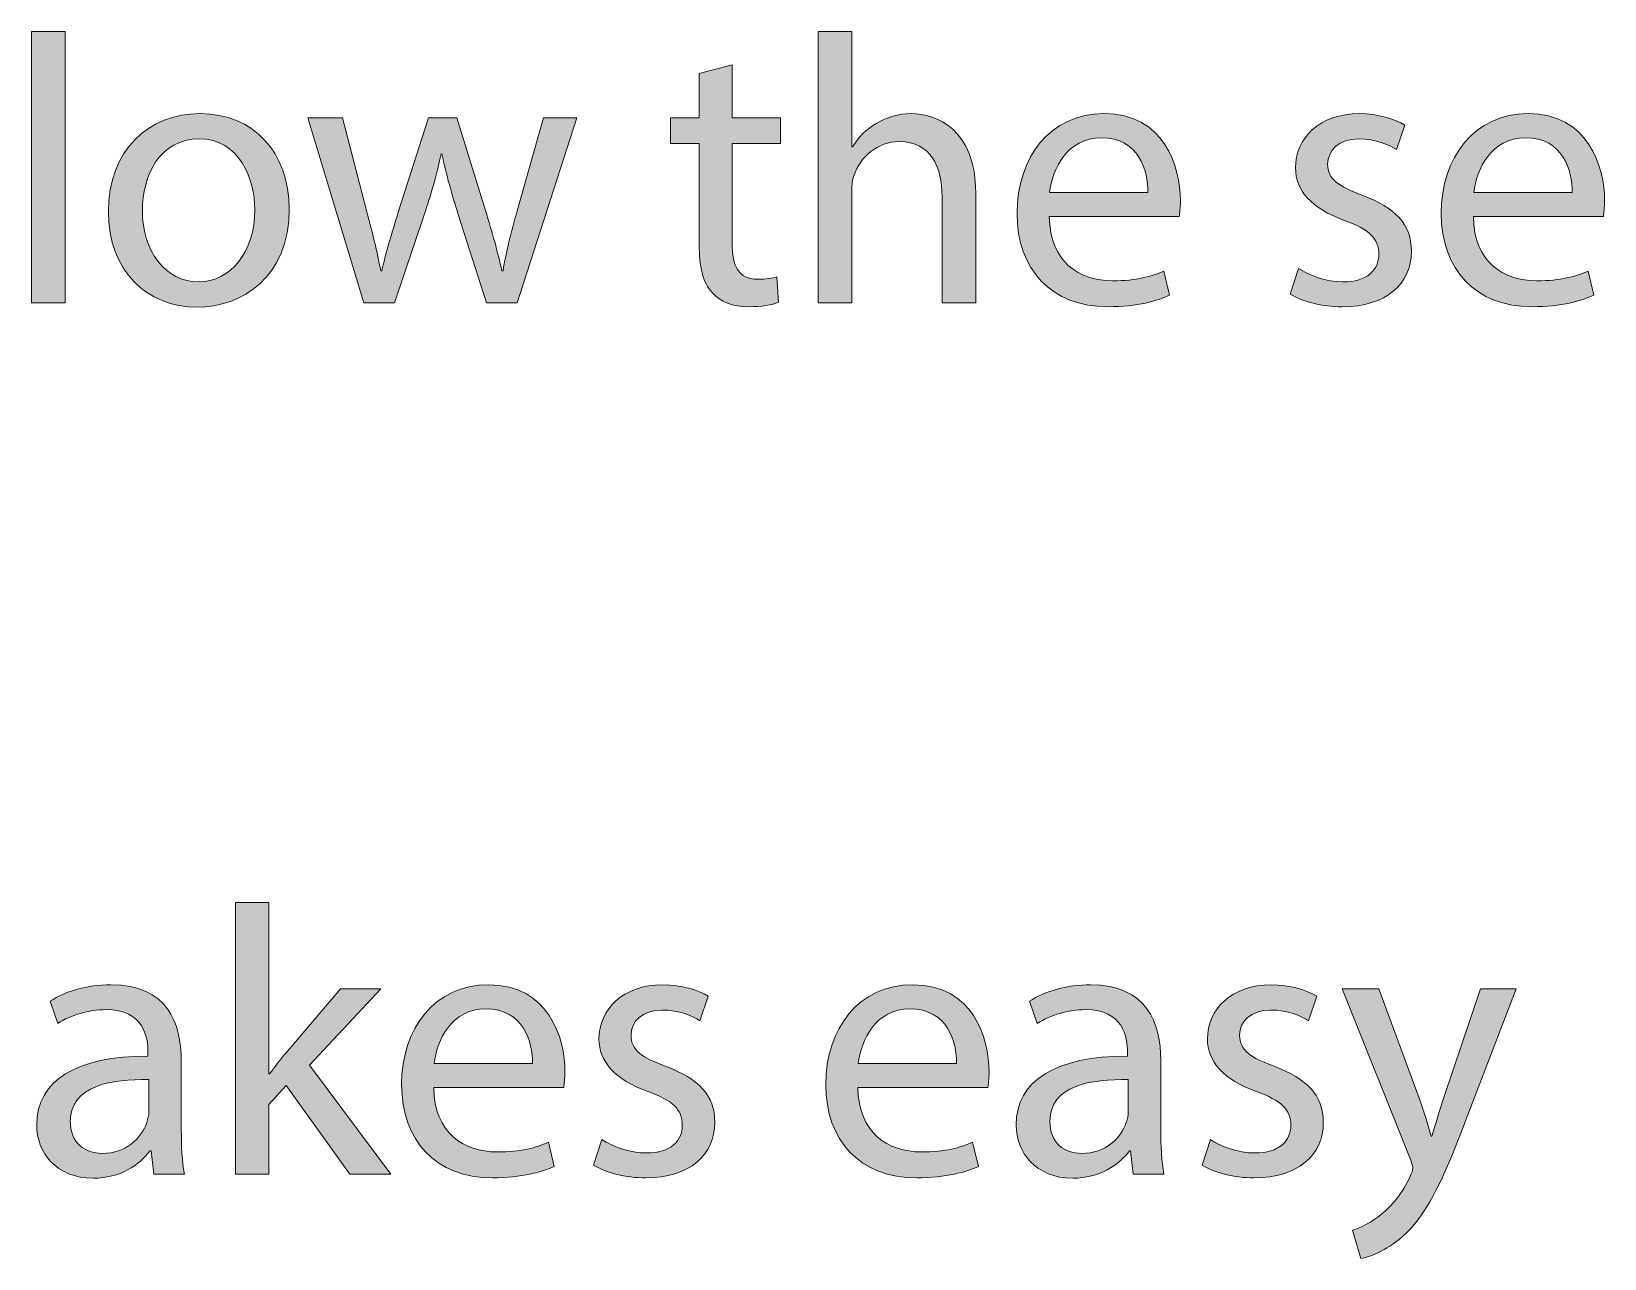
# Model space of a CAD drawing. Header units: inches. Extents: x 0.1 to 22.4, y -34.4 to -0.1.
# Drawn here: x 3.182 to 4.895, y -9.147 to -7.809 of the extents above; entities that cross this region are included whole.
import ezdxf

# ---------------------------------------------------------------- set-up
doc = ezdxf.new("R2010")
doc.units = ezdxf.units.IN
doc.header["$MEASUREMENT"] = 0
doc.layers.add('Layer 1', color=7, linetype='Continuous')

# ---------------------------------------------------------------- blocks, each defined once
blk = doc.blocks.new('block 10')
at = {"layer": 'Layer 1', "true_color": 0x231f20}
h = blk.add_hatch(color=250, dxfattribs=at)
h.dxf.hatch_style = 2
h.paths.add_polyline_path([(3.1817, -7.8095), (3.2183, -7.8095), (3.2183, -8.1053), (3.1817, -8.1053)])
h = blk.add_hatch(color=250, dxfattribs=at)
h.dxf.hatch_style = 2
edge = h.paths.add_edge_path()
edge.add_spline(control_points=[(4.0387, -7.8095), (4.0387, -7.8095), (4.0754, -7.8095), (4.0754, -7.8095), (4.0754, -7.8095), (4.0754, -7.9353), (4.0754, -7.9353), (4.0754, -7.9353), (4.0762, -7.9353), (4.0762, -7.9353), (4.0821, -7.9249), (4.0912, -7.9157), (4.1025, -7.9095), (4.1133, -7.9032), (4.1262, -7.899), (4.14, -7.899), (4.1671, -7.899), (4.2104, -7.9157), (4.2104, -7.9853), (4.2104, -7.9853), (4.2104, -8.1053), (4.2104, -8.1053), (4.2104, -8.1053), (4.1737, -8.1053), (4.1737, -8.1053), (4.1737, -8.1053), (4.1737, -7.9894), (4.1737, -7.9894), (4.1737, -7.9569), (4.1616, -7.9295), (4.1271, -7.9295), (4.1033, -7.9295), (4.0846, -7.9461), (4.0779, -7.9661), (4.0758, -7.9711), (4.0754, -7.9765), (4.0754, -7.9836), (4.0754, -7.9836), (4.0754, -8.1053), (4.0754, -8.1053), (4.0754, -8.1053), (4.0387, -8.1053), (4.0387, -8.1053), (4.0387, -8.1053), (4.0387, -7.8095), (4.0387, -7.8095)], knot_values=[0, 0, 0, 0, 1, 1, 1, 2, 2, 2, 3, 3, 3, 4, 4, 4, 5, 5, 5, 6, 6, 6, 7, 7, 7, 8, 8, 8, 9, 9, 9, 10, 10, 10, 11, 11, 11, 12, 12, 12, 13, 13, 13, 14, 14, 14, 15, 15, 15, 15], degree=3, periodic=1)
h = blk.add_hatch(color=250, dxfattribs=at)
h.dxf.hatch_style = 2
edge = h.paths.add_edge_path()
edge.add_spline(control_points=[(3.945, -7.8457), (3.945, -7.8457), (3.945, -7.9036), (3.945, -7.9036), (3.945, -7.9036), (3.9975, -7.9036), (3.9975, -7.9036), (3.9975, -7.9036), (3.9975, -7.9315), (3.9975, -7.9315), (3.9975, -7.9315), (3.945, -7.9315), (3.945, -7.9315), (3.945, -7.9315), (3.945, -8.0403), (3.945, -8.0403), (3.945, -8.0653), (3.9521, -8.0794), (3.9725, -8.0794), (3.9821, -8.0794), (3.9891, -8.0782), (3.9937, -8.0769), (3.9937, -8.0769), (3.9954, -8.1044), (3.9954, -8.1044), (3.9883, -8.1074), (3.9771, -8.1094), (3.9629, -8.1094), (3.9458, -8.1094), (3.9321, -8.104), (3.9233, -8.094), (3.9129, -8.0832), (3.9091, -8.0653), (3.9091, -8.0415), (3.9091, -8.0415), (3.9091, -7.9315), (3.9091, -7.9315), (3.9091, -7.9315), (3.8779, -7.9315), (3.8779, -7.9315), (3.8779, -7.9315), (3.8779, -7.9036), (3.8779, -7.9036), (3.8779, -7.9036), (3.9091, -7.9036), (3.9091, -7.9036), (3.9091, -7.9036), (3.9091, -7.8553), (3.9091, -7.8553), (3.9091, -7.8553), (3.945, -7.8457), (3.945, -7.8457)], knot_values=[0, 0, 0, 0, 1, 1, 1, 2, 2, 2, 3, 3, 3, 4, 4, 4, 5, 5, 5, 6, 6, 6, 7, 7, 7, 8, 8, 8, 9, 9, 9, 10, 10, 10, 11, 11, 11, 12, 12, 12, 13, 13, 13, 14, 14, 14, 15, 15, 15, 16, 16, 16, 17, 17, 17, 17], degree=3, periodic=1)
h = blk.add_hatch(color=250, dxfattribs=at)
h.dxf.hatch_style = 2
edge = h.paths.add_edge_path()
edge.add_spline(control_points=[(3.4625, -8.0028), (3.4625, -8.0774), (3.4108, -8.1099), (3.3621, -8.1099), (3.3075, -8.1099), (3.2654, -8.0699), (3.2654, -8.0061), (3.2654, -7.9386), (3.3096, -7.899), (3.3654, -7.899), (3.4233, -7.899), (3.4625, -7.9411), (3.4625, -8.0028)], knot_values=[0, 0, 0, 0, 1, 1, 1, 2, 2, 2, 3, 3, 3, 4, 4, 4, 4], degree=3, periodic=1)
edge = h.paths.add_edge_path()
edge.add_spline(control_points=[(3.3025, -8.0049), (3.3025, -8.049), (3.3279, -8.0824), (3.3637, -8.0824), (3.3987, -8.0824), (3.425, -8.0494), (3.425, -8.004), (3.425, -7.9699), (3.4079, -7.9265), (3.3646, -7.9265), (3.3212, -7.9265), (3.3025, -7.9665), (3.3025, -8.0049)], knot_values=[0, 0, 0, 0, 1, 1, 1, 2, 2, 2, 3, 3, 3, 4, 4, 4, 4], degree=3, periodic=1)
h = blk.add_hatch(color=250, dxfattribs=at)
h.dxf.hatch_style = 2
edge = h.paths.add_edge_path()
edge.add_spline(control_points=[(4.2904, -8.0111), (4.2912, -8.0607), (4.3229, -8.0811), (4.3596, -8.0811), (4.3858, -8.0811), (4.4016, -8.0765), (4.4154, -8.0707), (4.4154, -8.0707), (4.4216, -8.0969), (4.4216, -8.0969), (4.4087, -8.1028), (4.3866, -8.1094), (4.3546, -8.1094), (4.2925, -8.1094), (4.2554, -8.0686), (4.2554, -8.0078), (4.2554, -7.947), (4.2912, -7.899), (4.35, -7.899), (4.4158, -7.899), (4.4333, -7.9569), (4.4333, -7.994), (4.4333, -8.0015), (4.4325, -8.0074), (4.432, -8.0111), (4.432, -8.0111), (4.2904, -8.0111), (4.2904, -8.0111)], knot_values=[0, 0, 0, 0, 1, 1, 1, 2, 2, 2, 3, 3, 3, 4, 4, 4, 5, 5, 5, 6, 6, 6, 7, 7, 7, 8, 8, 8, 9, 9, 9, 9], degree=3, periodic=1)
edge = h.paths.add_edge_path()
edge.add_spline(control_points=[(4.3979, -7.9849), (4.3983, -7.9615), (4.3883, -7.9253), (4.3471, -7.9253), (4.31, -7.9253), (4.2937, -7.9595), (4.2908, -7.9849), (4.2908, -7.9849), (4.3979, -7.9849), (4.3979, -7.9849)], knot_values=[0, 0, 0, 0, 1, 1, 1, 2, 2, 2, 3, 3, 3, 3], degree=3, periodic=1)
h = blk.add_hatch(color=250, dxfattribs=at)
h.dxf.hatch_style = 2
edge = h.paths.add_edge_path()
edge.add_spline(control_points=[(4.5621, -8.0678), (4.5729, -8.0749), (4.592, -8.0824), (4.6104, -8.0824), (4.637, -8.0824), (4.6495, -8.069), (4.6495, -8.0524), (4.6495, -8.0349), (4.6391, -8.0253), (4.612, -8.0153), (4.5758, -8.0024), (4.5587, -7.9824), (4.5587, -7.9582), (4.5587, -7.9257), (4.585, -7.899), (4.6283, -7.899), (4.6487, -7.899), (4.6666, -7.9049), (4.6779, -7.9115), (4.6779, -7.9115), (4.6687, -7.9382), (4.6687, -7.9382), (4.6608, -7.9332), (4.6462, -7.9265), (4.6275, -7.9265), (4.6058, -7.9265), (4.5937, -7.939), (4.5937, -7.954), (4.5937, -7.9707), (4.6058, -7.9782), (4.632, -7.9882), (4.667, -8.0015), (4.685, -8.019), (4.685, -8.049), (4.685, -8.0844), (4.6575, -8.1094), (4.6096, -8.1094), (4.5875, -8.1094), (4.5671, -8.104), (4.5529, -8.0957), (4.5529, -8.0957), (4.5621, -8.0678), (4.5621, -8.0678)], knot_values=[0, 0, 0, 0, 1, 1, 1, 2, 2, 2, 3, 3, 3, 4, 4, 4, 5, 5, 5, 6, 6, 6, 7, 7, 7, 8, 8, 8, 9, 9, 9, 10, 10, 10, 11, 11, 11, 12, 12, 12, 13, 13, 13, 14, 14, 14, 14], degree=3, periodic=1)
h = blk.add_hatch(color=250, dxfattribs=at)
h.dxf.hatch_style = 2
edge = h.paths.add_edge_path()
edge.add_spline(control_points=[(4.7525, -8.0111), (4.7533, -8.0607), (4.785, -8.0811), (4.8216, -8.0811), (4.8479, -8.0811), (4.8637, -8.0765), (4.8775, -8.0707), (4.8775, -8.0707), (4.8837, -8.0969), (4.8837, -8.0969), (4.8708, -8.1028), (4.8487, -8.1094), (4.8166, -8.1094), (4.7546, -8.1094), (4.7175, -8.0686), (4.7175, -8.0078), (4.7175, -7.947), (4.7533, -7.899), (4.812, -7.899), (4.8779, -7.899), (4.8954, -7.9569), (4.8954, -7.994), (4.8954, -8.0015), (4.8945, -8.0074), (4.8941, -8.0111), (4.8941, -8.0111), (4.7525, -8.0111), (4.7525, -8.0111)], knot_values=[0, 0, 0, 0, 1, 1, 1, 2, 2, 2, 3, 3, 3, 4, 4, 4, 5, 5, 5, 6, 6, 6, 7, 7, 7, 8, 8, 8, 9, 9, 9, 9], degree=3, periodic=1)
edge = h.paths.add_edge_path()
edge.add_spline(control_points=[(4.86, -7.9849), (4.8604, -7.9615), (4.8504, -7.9253), (4.8091, -7.9253), (4.772, -7.9253), (4.7558, -7.9595), (4.7529, -7.9849), (4.7529, -7.9849), (4.86, -7.9849), (4.86, -7.9849)], knot_values=[0, 0, 0, 0, 1, 1, 1, 2, 2, 2, 3, 3, 3, 3], degree=3, periodic=1)
h = blk.add_hatch(color=250, dxfattribs=at)
h.dxf.hatch_style = 2
edge = h.paths.add_edge_path()
edge.add_spline(control_points=[(3.5204, -7.9036), (3.5204, -7.9036), (3.5471, -8.0061), (3.5471, -8.0061), (3.5529, -8.0286), (3.5583, -8.0494), (3.5621, -8.0703), (3.5621, -8.0703), (3.5633, -8.0703), (3.5633, -8.0703), (3.5679, -8.0499), (3.5746, -8.0282), (3.5812, -8.0065), (3.5812, -8.0065), (3.6141, -7.9036), (3.6141, -7.9036), (3.6141, -7.9036), (3.645, -7.9036), (3.645, -7.9036), (3.645, -7.9036), (3.6762, -8.0044), (3.6762, -8.0044), (3.6837, -8.0286), (3.6896, -8.0499), (3.6941, -8.0703), (3.6941, -8.0703), (3.6954, -8.0703), (3.6954, -8.0703), (3.6987, -8.0499), (3.7041, -8.0286), (3.7108, -8.0049), (3.7108, -8.0049), (3.7396, -7.9036), (3.7396, -7.9036), (3.7396, -7.9036), (3.7758, -7.9036), (3.7758, -7.9036), (3.7758, -7.9036), (3.7108, -8.1053), (3.7108, -8.1053), (3.7108, -8.1053), (3.6775, -8.1053), (3.6775, -8.1053), (3.6775, -8.1053), (3.6466, -8.009), (3.6466, -8.009), (3.6396, -7.9865), (3.6337, -7.9665), (3.6287, -7.9428), (3.6287, -7.9428), (3.6279, -7.9428), (3.6279, -7.9428), (3.6229, -7.967), (3.6166, -7.9878), (3.6096, -8.0094), (3.6096, -8.0094), (3.5771, -8.1053), (3.5771, -8.1053), (3.5771, -8.1053), (3.5437, -8.1053), (3.5437, -8.1053), (3.5437, -8.1053), (3.4829, -7.9036), (3.4829, -7.9036), (3.4829, -7.9036), (3.5204, -7.9036), (3.5204, -7.9036)], knot_values=[0, 0, 0, 0, 1, 1, 1, 2, 2, 2, 3, 3, 3, 4, 4, 4, 5, 5, 5, 6, 6, 6, 7, 7, 7, 8, 8, 8, 9, 9, 9, 10, 10, 10, 11, 11, 11, 12, 12, 12, 13, 13, 13, 14, 14, 14, 15, 15, 15, 16, 16, 16, 17, 17, 17, 18, 18, 18, 19, 19, 19, 20, 20, 20, 21, 21, 21, 22, 22, 22, 22], degree=3, periodic=1)
at = {"layer": 'Layer 1', "lineweight": 0}
blk.add_lwpolyline([(3.1817, -7.8095), (3.2183, -7.8095), (3.2183, -8.1053), (3.1817, -8.1053), (3.1817, -7.8095)], dxfattribs=at)
for points, knots in [([(4.0387, -7.8095), (4.0387, -7.8095), (4.0754, -7.8095), (4.0754, -7.8095), (4.0754, -7.8095), (4.0754, -7.9353), (4.0754, -7.9353), (4.0754, -7.9353), (4.0762, -7.9353), (4.0762, -7.9353), (4.0821, -7.9249), (4.0912, -7.9157), (4.1025, -7.9095), (4.1133, -7.9032), (4.1262, -7.899), (4.14, -7.899), (4.1671, -7.899), (4.2104, -7.9157), (4.2104, -7.9853), (4.2104, -7.9853), (4.2104, -8.1053), (4.2104, -8.1053), (4.2104, -8.1053), (4.1737, -8.1053), (4.1737, -8.1053), (4.1737, -8.1053), (4.1737, -7.9894), (4.1737, -7.9894), (4.1737, -7.9569), (4.1616, -7.9295), (4.1271, -7.9295), (4.1033, -7.9295), (4.0846, -7.9461), (4.0779, -7.9661), (4.0758, -7.9711), (4.0754, -7.9765), (4.0754, -7.9836), (4.0754, -7.9836), (4.0754, -8.1053), (4.0754, -8.1053), (4.0754, -8.1053), (4.0387, -8.1053), (4.0387, -8.1053), (4.0387, -8.1053), (4.0387, -7.8095), (4.0387, -7.8095)], [0, 0, 0, 0, 1, 1, 1, 2, 2, 2, 3, 3, 3, 4, 4, 4, 5, 5, 5, 6, 6, 6, 7, 7, 7, 8, 8, 8, 9, 9, 9, 10, 10, 10, 11, 11, 11, 12, 12, 12, 13, 13, 13, 14, 14, 14, 15, 15, 15, 15]), ([(3.945, -7.8457), (3.945, -7.8457), (3.945, -7.9036), (3.945, -7.9036), (3.945, -7.9036), (3.9975, -7.9036), (3.9975, -7.9036), (3.9975, -7.9036), (3.9975, -7.9315), (3.9975, -7.9315), (3.9975, -7.9315), (3.945, -7.9315), (3.945, -7.9315), (3.945, -7.9315), (3.945, -8.0403), (3.945, -8.0403), (3.945, -8.0653), (3.9521, -8.0794), (3.9725, -8.0794), (3.9821, -8.0794), (3.9891, -8.0782), (3.9937, -8.0769), (3.9937, -8.0769), (3.9954, -8.1044), (3.9954, -8.1044), (3.9883, -8.1074), (3.9771, -8.1094), (3.9629, -8.1094), (3.9458, -8.1094), (3.9321, -8.104), (3.9233, -8.094), (3.9129, -8.0832), (3.9091, -8.0653), (3.9091, -8.0415), (3.9091, -8.0415), (3.9091, -7.9315), (3.9091, -7.9315), (3.9091, -7.9315), (3.8779, -7.9315), (3.8779, -7.9315), (3.8779, -7.9315), (3.8779, -7.9036), (3.8779, -7.9036), (3.8779, -7.9036), (3.9091, -7.9036), (3.9091, -7.9036), (3.9091, -7.9036), (3.9091, -7.8553), (3.9091, -7.8553), (3.9091, -7.8553), (3.945, -7.8457), (3.945, -7.8457)], [0, 0, 0, 0, 1, 1, 1, 2, 2, 2, 3, 3, 3, 4, 4, 4, 5, 5, 5, 6, 6, 6, 7, 7, 7, 8, 8, 8, 9, 9, 9, 10, 10, 10, 11, 11, 11, 12, 12, 12, 13, 13, 13, 14, 14, 14, 15, 15, 15, 16, 16, 16, 17, 17, 17, 17]), ([(3.4625, -8.0028), (3.4625, -8.0774), (3.4108, -8.1099), (3.3621, -8.1099), (3.3075, -8.1099), (3.2654, -8.0699), (3.2654, -8.0061), (3.2654, -7.9386), (3.3096, -7.899), (3.3654, -7.899), (3.4233, -7.899), (3.4625, -7.9411), (3.4625, -8.0028)], [0, 0, 0, 0, 1, 1, 1, 2, 2, 2, 3, 3, 3, 4, 4, 4, 4]), ([(4.2904, -8.0111), (4.2912, -8.0607), (4.3229, -8.0811), (4.3596, -8.0811), (4.3858, -8.0811), (4.4016, -8.0765), (4.4154, -8.0707), (4.4154, -8.0707), (4.4216, -8.0969), (4.4216, -8.0969), (4.4087, -8.1028), (4.3866, -8.1094), (4.3546, -8.1094), (4.2925, -8.1094), (4.2554, -8.0686), (4.2554, -8.0078), (4.2554, -7.947), (4.2912, -7.899), (4.35, -7.899), (4.4158, -7.899), (4.4333, -7.9569), (4.4333, -7.994), (4.4333, -8.0015), (4.4325, -8.0074), (4.432, -8.0111), (4.432, -8.0111), (4.2904, -8.0111), (4.2904, -8.0111)], [0, 0, 0, 0, 1, 1, 1, 2, 2, 2, 3, 3, 3, 4, 4, 4, 5, 5, 5, 6, 6, 6, 7, 7, 7, 8, 8, 8, 9, 9, 9, 9]), ([(4.5621, -8.0678), (4.5729, -8.0749), (4.592, -8.0824), (4.6104, -8.0824), (4.637, -8.0824), (4.6495, -8.069), (4.6495, -8.0524), (4.6495, -8.0349), (4.6391, -8.0253), (4.612, -8.0153), (4.5758, -8.0024), (4.5587, -7.9824), (4.5587, -7.9582), (4.5587, -7.9257), (4.585, -7.899), (4.6283, -7.899), (4.6487, -7.899), (4.6666, -7.9049), (4.6779, -7.9115), (4.6779, -7.9115), (4.6687, -7.9382), (4.6687, -7.9382), (4.6608, -7.9332), (4.6462, -7.9265), (4.6275, -7.9265), (4.6058, -7.9265), (4.5937, -7.939), (4.5937, -7.954), (4.5937, -7.9707), (4.6058, -7.9782), (4.632, -7.9882), (4.667, -8.0015), (4.685, -8.019), (4.685, -8.049), (4.685, -8.0844), (4.6575, -8.1094), (4.6096, -8.1094), (4.5875, -8.1094), (4.5671, -8.104), (4.5529, -8.0957), (4.5529, -8.0957), (4.5621, -8.0678), (4.5621, -8.0678)], [0, 0, 0, 0, 1, 1, 1, 2, 2, 2, 3, 3, 3, 4, 4, 4, 5, 5, 5, 6, 6, 6, 7, 7, 7, 8, 8, 8, 9, 9, 9, 10, 10, 10, 11, 11, 11, 12, 12, 12, 13, 13, 13, 14, 14, 14, 14]), ([(4.7525, -8.0111), (4.7533, -8.0607), (4.785, -8.0811), (4.8216, -8.0811), (4.8479, -8.0811), (4.8637, -8.0765), (4.8775, -8.0707), (4.8775, -8.0707), (4.8837, -8.0969), (4.8837, -8.0969), (4.8708, -8.1028), (4.8487, -8.1094), (4.8166, -8.1094), (4.7546, -8.1094), (4.7175, -8.0686), (4.7175, -8.0078), (4.7175, -7.947), (4.7533, -7.899), (4.812, -7.899), (4.8779, -7.899), (4.8954, -7.9569), (4.8954, -7.994), (4.8954, -8.0015), (4.8945, -8.0074), (4.8941, -8.0111), (4.8941, -8.0111), (4.7525, -8.0111), (4.7525, -8.0111)], [0, 0, 0, 0, 1, 1, 1, 2, 2, 2, 3, 3, 3, 4, 4, 4, 5, 5, 5, 6, 6, 6, 7, 7, 7, 8, 8, 8, 9, 9, 9, 9]), ([(3.5204, -7.9036), (3.5204, -7.9036), (3.5471, -8.0061), (3.5471, -8.0061), (3.5529, -8.0286), (3.5583, -8.0494), (3.5621, -8.0703), (3.5621, -8.0703), (3.5633, -8.0703), (3.5633, -8.0703), (3.5679, -8.0499), (3.5746, -8.0282), (3.5812, -8.0065), (3.5812, -8.0065), (3.6141, -7.9036), (3.6141, -7.9036), (3.6141, -7.9036), (3.645, -7.9036), (3.645, -7.9036), (3.645, -7.9036), (3.6762, -8.0044), (3.6762, -8.0044), (3.6837, -8.0286), (3.6896, -8.0499), (3.6941, -8.0703), (3.6941, -8.0703), (3.6954, -8.0703), (3.6954, -8.0703), (3.6987, -8.0499), (3.7041, -8.0286), (3.7108, -8.0049), (3.7108, -8.0049), (3.7396, -7.9036), (3.7396, -7.9036), (3.7396, -7.9036), (3.7758, -7.9036), (3.7758, -7.9036), (3.7758, -7.9036), (3.7108, -8.1053), (3.7108, -8.1053), (3.7108, -8.1053), (3.6775, -8.1053), (3.6775, -8.1053), (3.6775, -8.1053), (3.6466, -8.009), (3.6466, -8.009), (3.6396, -7.9865), (3.6337, -7.9665), (3.6287, -7.9428), (3.6287, -7.9428), (3.6279, -7.9428), (3.6279, -7.9428), (3.6229, -7.967), (3.6166, -7.9878), (3.6096, -8.0094), (3.6096, -8.0094), (3.5771, -8.1053), (3.5771, -8.1053), (3.5771, -8.1053), (3.5437, -8.1053), (3.5437, -8.1053), (3.5437, -8.1053), (3.4829, -7.9036), (3.4829, -7.9036), (3.4829, -7.9036), (3.5204, -7.9036), (3.5204, -7.9036)], [0, 0, 0, 0, 1, 1, 1, 2, 2, 2, 3, 3, 3, 4, 4, 4, 5, 5, 5, 6, 6, 6, 7, 7, 7, 8, 8, 8, 9, 9, 9, 10, 10, 10, 11, 11, 11, 12, 12, 12, 13, 13, 13, 14, 14, 14, 15, 15, 15, 16, 16, 16, 17, 17, 17, 18, 18, 18, 19, 19, 19, 20, 20, 20, 21, 21, 21, 22, 22, 22, 22]), ([(3.3025, -8.0049), (3.3025, -8.049), (3.3279, -8.0824), (3.3637, -8.0824), (3.3987, -8.0824), (3.425, -8.0494), (3.425, -8.004), (3.425, -7.9699), (3.4079, -7.9265), (3.3646, -7.9265), (3.3212, -7.9265), (3.3025, -7.9665), (3.3025, -8.0049)], [0, 0, 0, 0, 1, 1, 1, 2, 2, 2, 3, 3, 3, 4, 4, 4, 4]), ([(4.3979, -7.9849), (4.3983, -7.9615), (4.3883, -7.9253), (4.3471, -7.9253), (4.31, -7.9253), (4.2937, -7.9595), (4.2908, -7.9849), (4.2908, -7.9849), (4.3979, -7.9849), (4.3979, -7.9849)], [0, 0, 0, 0, 1, 1, 1, 2, 2, 2, 3, 3, 3, 3]), ([(4.86, -7.9849), (4.8604, -7.9615), (4.8504, -7.9253), (4.8091, -7.9253), (4.772, -7.9253), (4.7558, -7.9595), (4.7529, -7.9849), (4.7529, -7.9849), (4.86, -7.9849), (4.86, -7.9849)], [0, 0, 0, 0, 1, 1, 1, 2, 2, 2, 3, 3, 3, 3])]:
    blk.add_open_spline(points, degree=3, knots=knots, dxfattribs=at)
blk = doc.blocks.new('block 11')
at = {"layer": 'Layer 1', "true_color": 0x231f20}
h = blk.add_hatch(color=250, dxfattribs=at)
h.dxf.hatch_style = 2
edge = h.paths.add_edge_path()
edge.add_spline(control_points=[(3.4403, -8.9453), (3.4403, -8.9453), (3.4411, -8.9453), (3.4411, -8.9453), (3.4461, -8.9382), (3.4532, -8.9294), (3.459, -8.9223), (3.459, -8.9223), (3.5182, -8.8528), (3.5182, -8.8528), (3.5182, -8.8528), (3.5624, -8.8528), (3.5624, -8.8528), (3.5624, -8.8528), (3.4845, -8.9357), (3.4845, -8.9357), (3.4845, -8.9357), (3.5732, -9.0544), (3.5732, -9.0544), (3.5732, -9.0544), (3.5286, -9.0544), (3.5286, -9.0544), (3.5286, -9.0544), (3.459, -8.9578), (3.459, -8.9578), (3.459, -8.9578), (3.4403, -8.9786), (3.4403, -8.9786), (3.4403, -8.9786), (3.4403, -9.0544), (3.4403, -9.0544), (3.4403, -9.0544), (3.404, -9.0544), (3.404, -9.0544), (3.404, -9.0544), (3.404, -8.7586), (3.404, -8.7586), (3.404, -8.7586), (3.4403, -8.7586), (3.4403, -8.7586), (3.4403, -8.7586), (3.4403, -8.9453), (3.4403, -8.9453)], knot_values=[0, 0, 0, 0, 1, 1, 1, 2, 2, 2, 3, 3, 3, 4, 4, 4, 5, 5, 5, 6, 6, 6, 7, 7, 7, 8, 8, 8, 9, 9, 9, 10, 10, 10, 11, 11, 11, 12, 12, 12, 13, 13, 13, 14, 14, 14, 14], degree=3, periodic=1)
h = blk.add_hatch(color=250, dxfattribs=at)
h.dxf.hatch_style = 2
edge = h.paths.add_edge_path()
edge.add_spline(control_points=[(3.3149, -9.0544), (3.3149, -9.0544), (3.312, -9.029), (3.312, -9.029), (3.312, -9.029), (3.3107, -9.029), (3.3107, -9.029), (3.2995, -9.0448), (3.2778, -9.059), (3.249, -9.059), (3.2082, -9.059), (3.1874, -9.0303), (3.1874, -9.0011), (3.1874, -8.9524), (3.2307, -8.9257), (3.3086, -8.9261), (3.3086, -8.9261), (3.3086, -8.9219), (3.3086, -8.9219), (3.3086, -8.9053), (3.304, -8.8753), (3.2628, -8.8753), (3.244, -8.8753), (3.2245, -8.8811), (3.2103, -8.8903), (3.2103, -8.8903), (3.202, -8.8661), (3.202, -8.8661), (3.2186, -8.8553), (3.2428, -8.8482), (3.2682, -8.8482), (3.3299, -8.8482), (3.3449, -8.8903), (3.3449, -8.9307), (3.3449, -8.9307), (3.3449, -9.0061), (3.3449, -9.0061), (3.3449, -9.0236), (3.3457, -9.0407), (3.3482, -9.0544), (3.3482, -9.0544), (3.3149, -9.0544), (3.3149, -9.0544)], knot_values=[0, 0, 0, 0, 1, 1, 1, 2, 2, 2, 3, 3, 3, 4, 4, 4, 5, 5, 5, 6, 6, 6, 7, 7, 7, 8, 8, 8, 9, 9, 9, 10, 10, 10, 11, 11, 11, 12, 12, 12, 13, 13, 13, 14, 14, 14, 14], degree=3, periodic=1)
edge = h.paths.add_edge_path()
edge.add_spline(control_points=[(3.3095, -8.9515), (3.2695, -8.9507), (3.224, -8.9578), (3.224, -8.9969), (3.224, -9.0207), (3.2399, -9.0319), (3.2586, -9.0319), (3.2849, -9.0319), (3.3015, -9.0153), (3.3074, -8.9982), (3.3086, -8.9944), (3.3095, -8.9903), (3.3095, -8.9865), (3.3095, -8.9865), (3.3095, -8.9515), (3.3095, -8.9515)], knot_values=[0, 0, 0, 0, 1, 1, 1, 2, 2, 2, 3, 3, 3, 4, 4, 4, 5, 5, 5, 5], degree=3, periodic=1)
h = blk.add_hatch(color=250, dxfattribs=at)
h.dxf.hatch_style = 2
edge = h.paths.add_edge_path()
edge.add_spline(control_points=[(3.6199, -8.9603), (3.6207, -9.0098), (3.6524, -9.0303), (3.689, -9.0303), (3.7153, -9.0303), (3.7311, -9.0257), (3.7449, -9.0198), (3.7449, -9.0198), (3.7511, -9.0461), (3.7511, -9.0461), (3.7382, -9.0519), (3.7161, -9.0586), (3.684, -9.0586), (3.622, -9.0586), (3.5849, -9.0178), (3.5849, -8.9569), (3.5849, -8.8961), (3.6207, -8.8482), (3.6795, -8.8482), (3.7453, -8.8482), (3.7628, -8.9061), (3.7628, -8.9432), (3.7628, -8.9507), (3.762, -8.9565), (3.7615, -8.9603), (3.7615, -8.9603), (3.6199, -8.9603), (3.6199, -8.9603)], knot_values=[0, 0, 0, 0, 1, 1, 1, 2, 2, 2, 3, 3, 3, 4, 4, 4, 5, 5, 5, 6, 6, 6, 7, 7, 7, 8, 8, 8, 9, 9, 9, 9], degree=3, periodic=1)
edge = h.paths.add_edge_path()
edge.add_spline(control_points=[(3.7274, -8.934), (3.7278, -8.9107), (3.7178, -8.8744), (3.6765, -8.8744), (3.6395, -8.8744), (3.6232, -8.9086), (3.6203, -8.934), (3.6203, -8.934), (3.7274, -8.934), (3.7274, -8.934)], knot_values=[0, 0, 0, 0, 1, 1, 1, 2, 2, 2, 3, 3, 3, 3], degree=3, periodic=1)
h = blk.add_hatch(color=250, dxfattribs=at)
h.dxf.hatch_style = 2
edge = h.paths.add_edge_path()
edge.add_spline(control_points=[(3.8032, -9.0169), (3.814, -9.024), (3.8332, -9.0315), (3.8515, -9.0315), (3.8782, -9.0315), (3.8907, -9.0182), (3.8907, -9.0015), (3.8907, -8.984), (3.8803, -8.9744), (3.8532, -8.9644), (3.817, -8.9515), (3.7999, -8.9315), (3.7999, -8.9074), (3.7999, -8.8749), (3.8261, -8.8482), (3.8695, -8.8482), (3.8899, -8.8482), (3.9078, -8.854), (3.919, -8.8607), (3.919, -8.8607), (3.9099, -8.8874), (3.9099, -8.8874), (3.902, -8.8824), (3.8874, -8.8757), (3.8686, -8.8757), (3.847, -8.8757), (3.8349, -8.8882), (3.8349, -8.9032), (3.8349, -8.9199), (3.847, -8.9274), (3.8732, -8.9374), (3.9082, -8.9507), (3.9261, -8.9682), (3.9261, -8.9982), (3.9261, -9.0336), (3.8986, -9.0586), (3.8507, -9.0586), (3.8286, -9.0586), (3.8082, -9.0532), (3.794, -9.0448), (3.794, -9.0448), (3.8032, -9.0169), (3.8032, -9.0169)], knot_values=[0, 0, 0, 0, 1, 1, 1, 2, 2, 2, 3, 3, 3, 4, 4, 4, 5, 5, 5, 6, 6, 6, 7, 7, 7, 8, 8, 8, 9, 9, 9, 10, 10, 10, 11, 11, 11, 12, 12, 12, 13, 13, 13, 14, 14, 14, 14], degree=3, periodic=1)
h = blk.add_hatch(color=250, dxfattribs=at)
h.dxf.hatch_style = 2
edge = h.paths.add_edge_path()
edge.add_spline(control_points=[(4.0819, -8.9603), (4.0828, -9.0098), (4.1145, -9.0303), (4.1511, -9.0303), (4.1774, -9.0303), (4.1932, -9.0257), (4.2069, -9.0198), (4.2069, -9.0198), (4.2132, -9.0461), (4.2132, -9.0461), (4.2003, -9.0519), (4.1782, -9.0586), (4.1461, -9.0586), (4.084, -9.0586), (4.047, -9.0178), (4.047, -8.9569), (4.047, -8.8961), (4.0828, -8.8482), (4.1415, -8.8482), (4.2074, -8.8482), (4.2249, -8.9061), (4.2249, -8.9432), (4.2249, -8.9507), (4.224, -8.9565), (4.2236, -8.9603), (4.2236, -8.9603), (4.0819, -8.9603), (4.0819, -8.9603)], knot_values=[0, 0, 0, 0, 1, 1, 1, 2, 2, 2, 3, 3, 3, 4, 4, 4, 5, 5, 5, 6, 6, 6, 7, 7, 7, 8, 8, 8, 9, 9, 9, 9], degree=3, periodic=1)
edge = h.paths.add_edge_path()
edge.add_spline(control_points=[(4.1894, -8.934), (4.1899, -8.9107), (4.1799, -8.8744), (4.1386, -8.8744), (4.1015, -8.8744), (4.0853, -8.9086), (4.0824, -8.934), (4.0824, -8.934), (4.1894, -8.934), (4.1894, -8.934)], knot_values=[0, 0, 0, 0, 1, 1, 1, 2, 2, 2, 3, 3, 3, 3], degree=3, periodic=1)
h = blk.add_hatch(color=250, dxfattribs=at)
h.dxf.hatch_style = 2
edge = h.paths.add_edge_path()
edge.add_spline(control_points=[(4.3819, -9.0544), (4.3819, -9.0544), (4.379, -9.029), (4.379, -9.029), (4.379, -9.029), (4.3778, -9.029), (4.3778, -9.029), (4.3665, -9.0448), (4.3449, -9.059), (4.3161, -9.059), (4.2753, -9.059), (4.2544, -9.0303), (4.2544, -9.0011), (4.2544, -8.9524), (4.2978, -8.9257), (4.3757, -8.9261), (4.3757, -8.9261), (4.3757, -8.9219), (4.3757, -8.9219), (4.3757, -8.9053), (4.3711, -8.8753), (4.3299, -8.8753), (4.3111, -8.8753), (4.2915, -8.8811), (4.2774, -8.8903), (4.2774, -8.8903), (4.269, -8.8661), (4.269, -8.8661), (4.2857, -8.8553), (4.3099, -8.8482), (4.3353, -8.8482), (4.3969, -8.8482), (4.4119, -8.8903), (4.4119, -8.9307), (4.4119, -8.9307), (4.4119, -9.0061), (4.4119, -9.0061), (4.4119, -9.0236), (4.4128, -9.0407), (4.4153, -9.0544), (4.4153, -9.0544), (4.3819, -9.0544), (4.3819, -9.0544)], knot_values=[0, 0, 0, 0, 1, 1, 1, 2, 2, 2, 3, 3, 3, 4, 4, 4, 5, 5, 5, 6, 6, 6, 7, 7, 7, 8, 8, 8, 9, 9, 9, 10, 10, 10, 11, 11, 11, 12, 12, 12, 13, 13, 13, 14, 14, 14, 14], degree=3, periodic=1)
edge = h.paths.add_edge_path()
edge.add_spline(control_points=[(4.3765, -8.9515), (4.3365, -8.9507), (4.2911, -8.9578), (4.2911, -8.9969), (4.2911, -9.0207), (4.3069, -9.0319), (4.3257, -9.0319), (4.3519, -9.0319), (4.3686, -9.0153), (4.3744, -8.9982), (4.3757, -8.9944), (4.3765, -8.9903), (4.3765, -8.9865), (4.3765, -8.9865), (4.3765, -8.9515), (4.3765, -8.9515)], knot_values=[0, 0, 0, 0, 1, 1, 1, 2, 2, 2, 3, 3, 3, 4, 4, 4, 5, 5, 5, 5], degree=3, periodic=1)
h = blk.add_hatch(color=250, dxfattribs=at)
h.dxf.hatch_style = 2
edge = h.paths.add_edge_path()
edge.add_spline(control_points=[(4.4661, -9.0169), (4.4769, -9.024), (4.4961, -9.0315), (4.5144, -9.0315), (4.5411, -9.0315), (4.5536, -9.0182), (4.5536, -9.0015), (4.5536, -8.984), (4.5432, -8.9744), (4.5161, -8.9644), (4.4799, -8.9515), (4.4628, -8.9315), (4.4628, -8.9074), (4.4628, -8.8749), (4.489, -8.8482), (4.5324, -8.8482), (4.5528, -8.8482), (4.5707, -8.854), (4.5819, -8.8607), (4.5819, -8.8607), (4.5728, -8.8874), (4.5728, -8.8874), (4.5649, -8.8824), (4.5503, -8.8757), (4.5315, -8.8757), (4.5099, -8.8757), (4.4978, -8.8882), (4.4978, -8.9032), (4.4978, -8.9199), (4.5099, -8.9274), (4.5361, -8.9374), (4.5711, -8.9507), (4.589, -8.9682), (4.589, -8.9982), (4.589, -9.0336), (4.5615, -9.0586), (4.5136, -9.0586), (4.4915, -9.0586), (4.4711, -9.0532), (4.4569, -9.0448), (4.4569, -9.0448), (4.4661, -9.0169), (4.4661, -9.0169)], knot_values=[0, 0, 0, 0, 1, 1, 1, 2, 2, 2, 3, 3, 3, 4, 4, 4, 5, 5, 5, 6, 6, 6, 7, 7, 7, 8, 8, 8, 9, 9, 9, 10, 10, 10, 11, 11, 11, 12, 12, 12, 13, 13, 13, 14, 14, 14, 14], degree=3, periodic=1)
h = blk.add_hatch(color=250, dxfattribs=at)
h.dxf.hatch_style = 2
edge = h.paths.add_edge_path()
edge.add_spline(control_points=[(4.6494, -8.8528), (4.6494, -8.8528), (4.6936, -8.9719), (4.6936, -8.9719), (4.6982, -8.9853), (4.7032, -9.0011), (4.7065, -9.0132), (4.7065, -9.0132), (4.7074, -9.0132), (4.7074, -9.0132), (4.7111, -9.0011), (4.7153, -8.9857), (4.7203, -8.9711), (4.7203, -8.9711), (4.7603, -8.8528), (4.7603, -8.8528), (4.7603, -8.8528), (4.799, -8.8528), (4.799, -8.8528), (4.799, -8.8528), (4.744, -8.9965), (4.744, -8.9965), (4.7178, -9.0657), (4.6999, -9.1011), (4.6749, -9.1228), (4.6569, -9.1386), (4.639, -9.1448), (4.6299, -9.1465), (4.6299, -9.1465), (4.6207, -9.1157), (4.6207, -9.1157), (4.6299, -9.1128), (4.6419, -9.1069), (4.6528, -9.0978), (4.6628, -9.0898), (4.6753, -9.0757), (4.6836, -9.0569), (4.6853, -9.0532), (4.6865, -9.0503), (4.6865, -9.0482), (4.6865, -9.0461), (4.6857, -9.0432), (4.684, -9.0386), (4.684, -9.0386), (4.6094, -8.8528), (4.6094, -8.8528), (4.6094, -8.8528), (4.6494, -8.8528), (4.6494, -8.8528)], knot_values=[0, 0, 0, 0, 1, 1, 1, 2, 2, 2, 3, 3, 3, 4, 4, 4, 5, 5, 5, 6, 6, 6, 7, 7, 7, 8, 8, 8, 9, 9, 9, 10, 10, 10, 11, 11, 11, 12, 12, 12, 13, 13, 13, 14, 14, 14, 15, 15, 15, 16, 16, 16, 16], degree=3, periodic=1)
at = {"layer": 'Layer 1', "lineweight": 0}
for points, knots in [([(3.4403, -8.9453), (3.4403, -8.9453), (3.4411, -8.9453), (3.4411, -8.9453), (3.4461, -8.9382), (3.4532, -8.9294), (3.459, -8.9223), (3.459, -8.9223), (3.5182, -8.8528), (3.5182, -8.8528), (3.5182, -8.8528), (3.5624, -8.8528), (3.5624, -8.8528), (3.5624, -8.8528), (3.4845, -8.9357), (3.4845, -8.9357), (3.4845, -8.9357), (3.5732, -9.0544), (3.5732, -9.0544), (3.5732, -9.0544), (3.5286, -9.0544), (3.5286, -9.0544), (3.5286, -9.0544), (3.459, -8.9578), (3.459, -8.9578), (3.459, -8.9578), (3.4403, -8.9786), (3.4403, -8.9786), (3.4403, -8.9786), (3.4403, -9.0544), (3.4403, -9.0544), (3.4403, -9.0544), (3.404, -9.0544), (3.404, -9.0544), (3.404, -9.0544), (3.404, -8.7586), (3.404, -8.7586), (3.404, -8.7586), (3.4403, -8.7586), (3.4403, -8.7586), (3.4403, -8.7586), (3.4403, -8.9453), (3.4403, -8.9453)], [0, 0, 0, 0, 1, 1, 1, 2, 2, 2, 3, 3, 3, 4, 4, 4, 5, 5, 5, 6, 6, 6, 7, 7, 7, 8, 8, 8, 9, 9, 9, 10, 10, 10, 11, 11, 11, 12, 12, 12, 13, 13, 13, 14, 14, 14, 14]), ([(3.3149, -9.0544), (3.3149, -9.0544), (3.312, -9.029), (3.312, -9.029), (3.312, -9.029), (3.3107, -9.029), (3.3107, -9.029), (3.2995, -9.0448), (3.2778, -9.059), (3.249, -9.059), (3.2082, -9.059), (3.1874, -9.0303), (3.1874, -9.0011), (3.1874, -8.9524), (3.2307, -8.9257), (3.3086, -8.9261), (3.3086, -8.9261), (3.3086, -8.9219), (3.3086, -8.9219), (3.3086, -8.9053), (3.304, -8.8753), (3.2628, -8.8753), (3.244, -8.8753), (3.2245, -8.8811), (3.2103, -8.8903), (3.2103, -8.8903), (3.202, -8.8661), (3.202, -8.8661), (3.2186, -8.8553), (3.2428, -8.8482), (3.2682, -8.8482), (3.3299, -8.8482), (3.3449, -8.8903), (3.3449, -8.9307), (3.3449, -8.9307), (3.3449, -9.0061), (3.3449, -9.0061), (3.3449, -9.0236), (3.3457, -9.0407), (3.3482, -9.0544), (3.3482, -9.0544), (3.3149, -9.0544), (3.3149, -9.0544)], [0, 0, 0, 0, 1, 1, 1, 2, 2, 2, 3, 3, 3, 4, 4, 4, 5, 5, 5, 6, 6, 6, 7, 7, 7, 8, 8, 8, 9, 9, 9, 10, 10, 10, 11, 11, 11, 12, 12, 12, 13, 13, 13, 14, 14, 14, 14]), ([(3.6199, -8.9603), (3.6207, -9.0098), (3.6524, -9.0303), (3.689, -9.0303), (3.7153, -9.0303), (3.7311, -9.0257), (3.7449, -9.0198), (3.7449, -9.0198), (3.7511, -9.0461), (3.7511, -9.0461), (3.7382, -9.0519), (3.7161, -9.0586), (3.684, -9.0586), (3.622, -9.0586), (3.5849, -9.0178), (3.5849, -8.9569), (3.5849, -8.8961), (3.6207, -8.8482), (3.6795, -8.8482), (3.7453, -8.8482), (3.7628, -8.9061), (3.7628, -8.9432), (3.7628, -8.9507), (3.762, -8.9565), (3.7615, -8.9603), (3.7615, -8.9603), (3.6199, -8.9603), (3.6199, -8.9603)], [0, 0, 0, 0, 1, 1, 1, 2, 2, 2, 3, 3, 3, 4, 4, 4, 5, 5, 5, 6, 6, 6, 7, 7, 7, 8, 8, 8, 9, 9, 9, 9]), ([(3.8032, -9.0169), (3.814, -9.024), (3.8332, -9.0315), (3.8515, -9.0315), (3.8782, -9.0315), (3.8907, -9.0182), (3.8907, -9.0015), (3.8907, -8.984), (3.8803, -8.9744), (3.8532, -8.9644), (3.817, -8.9515), (3.7999, -8.9315), (3.7999, -8.9074), (3.7999, -8.8749), (3.8261, -8.8482), (3.8695, -8.8482), (3.8899, -8.8482), (3.9078, -8.854), (3.919, -8.8607), (3.919, -8.8607), (3.9099, -8.8874), (3.9099, -8.8874), (3.902, -8.8824), (3.8874, -8.8757), (3.8686, -8.8757), (3.847, -8.8757), (3.8349, -8.8882), (3.8349, -8.9032), (3.8349, -8.9199), (3.847, -8.9274), (3.8732, -8.9374), (3.9082, -8.9507), (3.9261, -8.9682), (3.9261, -8.9982), (3.9261, -9.0336), (3.8986, -9.0586), (3.8507, -9.0586), (3.8286, -9.0586), (3.8082, -9.0532), (3.794, -9.0448), (3.794, -9.0448), (3.8032, -9.0169), (3.8032, -9.0169)], [0, 0, 0, 0, 1, 1, 1, 2, 2, 2, 3, 3, 3, 4, 4, 4, 5, 5, 5, 6, 6, 6, 7, 7, 7, 8, 8, 8, 9, 9, 9, 10, 10, 10, 11, 11, 11, 12, 12, 12, 13, 13, 13, 14, 14, 14, 14]), ([(4.0819, -8.9603), (4.0828, -9.0098), (4.1145, -9.0303), (4.1511, -9.0303), (4.1774, -9.0303), (4.1932, -9.0257), (4.2069, -9.0198), (4.2069, -9.0198), (4.2132, -9.0461), (4.2132, -9.0461), (4.2003, -9.0519), (4.1782, -9.0586), (4.1461, -9.0586), (4.084, -9.0586), (4.047, -9.0178), (4.047, -8.9569), (4.047, -8.8961), (4.0828, -8.8482), (4.1415, -8.8482), (4.2074, -8.8482), (4.2249, -8.9061), (4.2249, -8.9432), (4.2249, -8.9507), (4.224, -8.9565), (4.2236, -8.9603), (4.2236, -8.9603), (4.0819, -8.9603), (4.0819, -8.9603)], [0, 0, 0, 0, 1, 1, 1, 2, 2, 2, 3, 3, 3, 4, 4, 4, 5, 5, 5, 6, 6, 6, 7, 7, 7, 8, 8, 8, 9, 9, 9, 9]), ([(4.3819, -9.0544), (4.3819, -9.0544), (4.379, -9.029), (4.379, -9.029), (4.379, -9.029), (4.3778, -9.029), (4.3778, -9.029), (4.3665, -9.0448), (4.3449, -9.059), (4.3161, -9.059), (4.2753, -9.059), (4.2544, -9.0303), (4.2544, -9.0011), (4.2544, -8.9524), (4.2978, -8.9257), (4.3757, -8.9261), (4.3757, -8.9261), (4.3757, -8.9219), (4.3757, -8.9219), (4.3757, -8.9053), (4.3711, -8.8753), (4.3299, -8.8753), (4.3111, -8.8753), (4.2915, -8.8811), (4.2774, -8.8903), (4.2774, -8.8903), (4.269, -8.8661), (4.269, -8.8661), (4.2857, -8.8553), (4.3099, -8.8482), (4.3353, -8.8482), (4.3969, -8.8482), (4.4119, -8.8903), (4.4119, -8.9307), (4.4119, -8.9307), (4.4119, -9.0061), (4.4119, -9.0061), (4.4119, -9.0236), (4.4128, -9.0407), (4.4153, -9.0544), (4.4153, -9.0544), (4.3819, -9.0544), (4.3819, -9.0544)], [0, 0, 0, 0, 1, 1, 1, 2, 2, 2, 3, 3, 3, 4, 4, 4, 5, 5, 5, 6, 6, 6, 7, 7, 7, 8, 8, 8, 9, 9, 9, 10, 10, 10, 11, 11, 11, 12, 12, 12, 13, 13, 13, 14, 14, 14, 14]), ([(4.4661, -9.0169), (4.4769, -9.024), (4.4961, -9.0315), (4.5144, -9.0315), (4.5411, -9.0315), (4.5536, -9.0182), (4.5536, -9.0015), (4.5536, -8.984), (4.5432, -8.9744), (4.5161, -8.9644), (4.4799, -8.9515), (4.4628, -8.9315), (4.4628, -8.9074), (4.4628, -8.8749), (4.489, -8.8482), (4.5324, -8.8482), (4.5528, -8.8482), (4.5707, -8.854), (4.5819, -8.8607), (4.5819, -8.8607), (4.5728, -8.8874), (4.5728, -8.8874), (4.5649, -8.8824), (4.5503, -8.8757), (4.5315, -8.8757), (4.5099, -8.8757), (4.4978, -8.8882), (4.4978, -8.9032), (4.4978, -8.9199), (4.5099, -8.9274), (4.5361, -8.9374), (4.5711, -8.9507), (4.589, -8.9682), (4.589, -8.9982), (4.589, -9.0336), (4.5615, -9.0586), (4.5136, -9.0586), (4.4915, -9.0586), (4.4711, -9.0532), (4.4569, -9.0448), (4.4569, -9.0448), (4.4661, -9.0169), (4.4661, -9.0169)], [0, 0, 0, 0, 1, 1, 1, 2, 2, 2, 3, 3, 3, 4, 4, 4, 5, 5, 5, 6, 6, 6, 7, 7, 7, 8, 8, 8, 9, 9, 9, 10, 10, 10, 11, 11, 11, 12, 12, 12, 13, 13, 13, 14, 14, 14, 14]), ([(4.6494, -8.8528), (4.6494, -8.8528), (4.6936, -8.9719), (4.6936, -8.9719), (4.6982, -8.9853), (4.7032, -9.0011), (4.7065, -9.0132), (4.7065, -9.0132), (4.7074, -9.0132), (4.7074, -9.0132), (4.7111, -9.0011), (4.7153, -8.9857), (4.7203, -8.9711), (4.7203, -8.9711), (4.7603, -8.8528), (4.7603, -8.8528), (4.7603, -8.8528), (4.799, -8.8528), (4.799, -8.8528), (4.799, -8.8528), (4.744, -8.9965), (4.744, -8.9965), (4.7178, -9.0657), (4.6999, -9.1011), (4.6749, -9.1228), (4.6569, -9.1386), (4.639, -9.1448), (4.6299, -9.1465), (4.6299, -9.1465), (4.6207, -9.1157), (4.6207, -9.1157), (4.6299, -9.1128), (4.6419, -9.1069), (4.6528, -9.0978), (4.6628, -9.0898), (4.6753, -9.0757), (4.6836, -9.0569), (4.6853, -9.0532), (4.6865, -9.0503), (4.6865, -9.0482), (4.6865, -9.0461), (4.6857, -9.0432), (4.684, -9.0386), (4.684, -9.0386), (4.6094, -8.8528), (4.6094, -8.8528), (4.6094, -8.8528), (4.6494, -8.8528), (4.6494, -8.8528)], [0, 0, 0, 0, 1, 1, 1, 2, 2, 2, 3, 3, 3, 4, 4, 4, 5, 5, 5, 6, 6, 6, 7, 7, 7, 8, 8, 8, 9, 9, 9, 10, 10, 10, 11, 11, 11, 12, 12, 12, 13, 13, 13, 14, 14, 14, 15, 15, 15, 16, 16, 16, 16]), ([(3.7274, -8.934), (3.7278, -8.9107), (3.7178, -8.8744), (3.6765, -8.8744), (3.6395, -8.8744), (3.6232, -8.9086), (3.6203, -8.934), (3.6203, -8.934), (3.7274, -8.934), (3.7274, -8.934)], [0, 0, 0, 0, 1, 1, 1, 2, 2, 2, 3, 3, 3, 3]), ([(4.1894, -8.934), (4.1899, -8.9107), (4.1799, -8.8744), (4.1386, -8.8744), (4.1015, -8.8744), (4.0853, -8.9086), (4.0824, -8.934), (4.0824, -8.934), (4.1894, -8.934), (4.1894, -8.934)], [0, 0, 0, 0, 1, 1, 1, 2, 2, 2, 3, 3, 3, 3]), ([(3.3095, -8.9515), (3.2695, -8.9507), (3.224, -8.9578), (3.224, -8.9969), (3.224, -9.0207), (3.2399, -9.0319), (3.2586, -9.0319), (3.2849, -9.0319), (3.3015, -9.0153), (3.3074, -8.9982), (3.3086, -8.9944), (3.3095, -8.9903), (3.3095, -8.9865), (3.3095, -8.9865), (3.3095, -8.9515), (3.3095, -8.9515)], [0, 0, 0, 0, 1, 1, 1, 2, 2, 2, 3, 3, 3, 4, 4, 4, 5, 5, 5, 5]), ([(4.3765, -8.9515), (4.3365, -8.9507), (4.2911, -8.9578), (4.2911, -8.9969), (4.2911, -9.0207), (4.3069, -9.0319), (4.3257, -9.0319), (4.3519, -9.0319), (4.3686, -9.0153), (4.3744, -8.9982), (4.3757, -8.9944), (4.3765, -8.9903), (4.3765, -8.9865), (4.3765, -8.9865), (4.3765, -8.9515), (4.3765, -8.9515)], [0, 0, 0, 0, 1, 1, 1, 2, 2, 2, 3, 3, 3, 4, 4, 4, 5, 5, 5, 5])]:
    blk.add_open_spline(points, degree=3, knots=knots, dxfattribs=at)

msp = doc.modelspace()

# ---------------------------------------------------------------- block references
at = {"layer": 'Layer 1'}
for name in ['block 10', 'block 11']:
    msp.add_blockref(name, (0, 0), dxfattribs=at)

doc.saveas('drawing.dxf')
